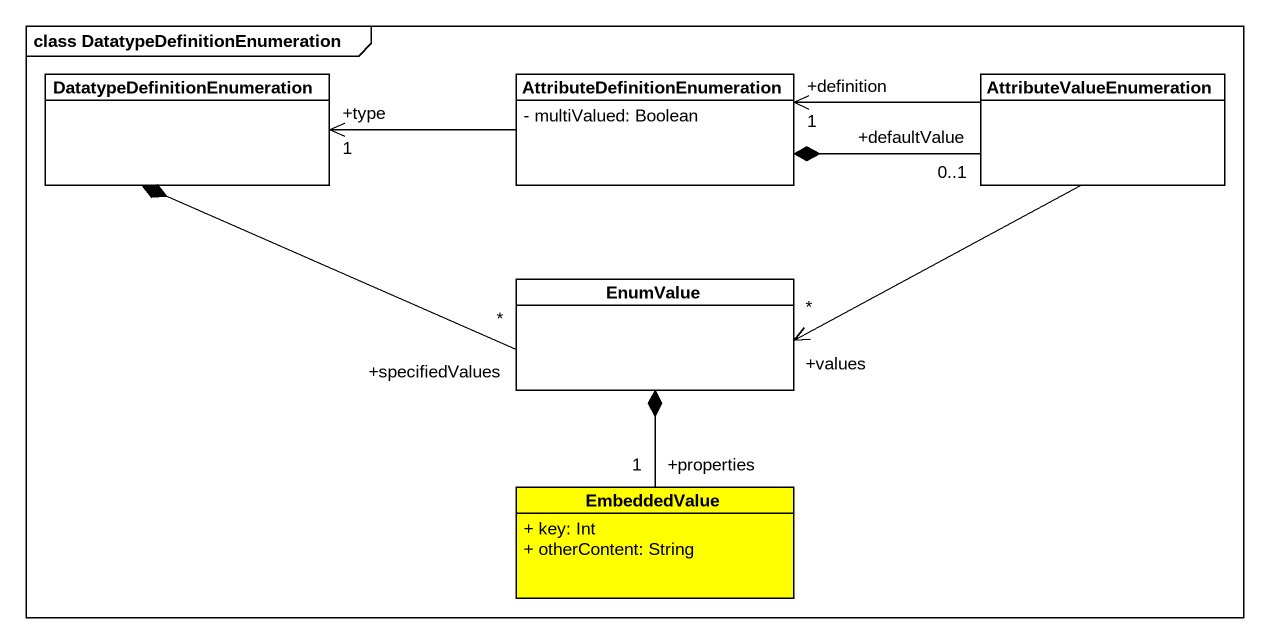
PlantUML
@startuml
mainframe class DatatypeDefinitionEnumeration
hide circle
hide empty members
skinparam classAttributeIconSize 0
class "DatatypeDefinitionEnumeration" as DatatypeDefinitionEnumeratio
class "AttributeDefinitionEnumeration" as AttributeDefinitionEnumerati {
  - multiValued: Boolean
}
class AttributeValueEnumeration
class EnumValue
class EmbeddedValue #FFFF00 {
  + key: Int
  + otherContent: String
}
AttributeDefinitionEnumerati -left-> "+type\n1" DatatypeDefinitionEnumeratio
AttributeValueEnumeration -left-> "+definition\n1" AttributeDefinitionEnumerati
AttributeValueEnumeration "+defaultValue\n0..1" -left-* AttributeDefinitionEnumerati
AttributeValueEnumeration -left-> "+values\n*" EnumValue
EnumValue "+specifiedValues\n*" -left-* DatatypeDefinitionEnumeratio
EmbeddedValue "+properties\n1" -up-* EnumValue
@enduml
